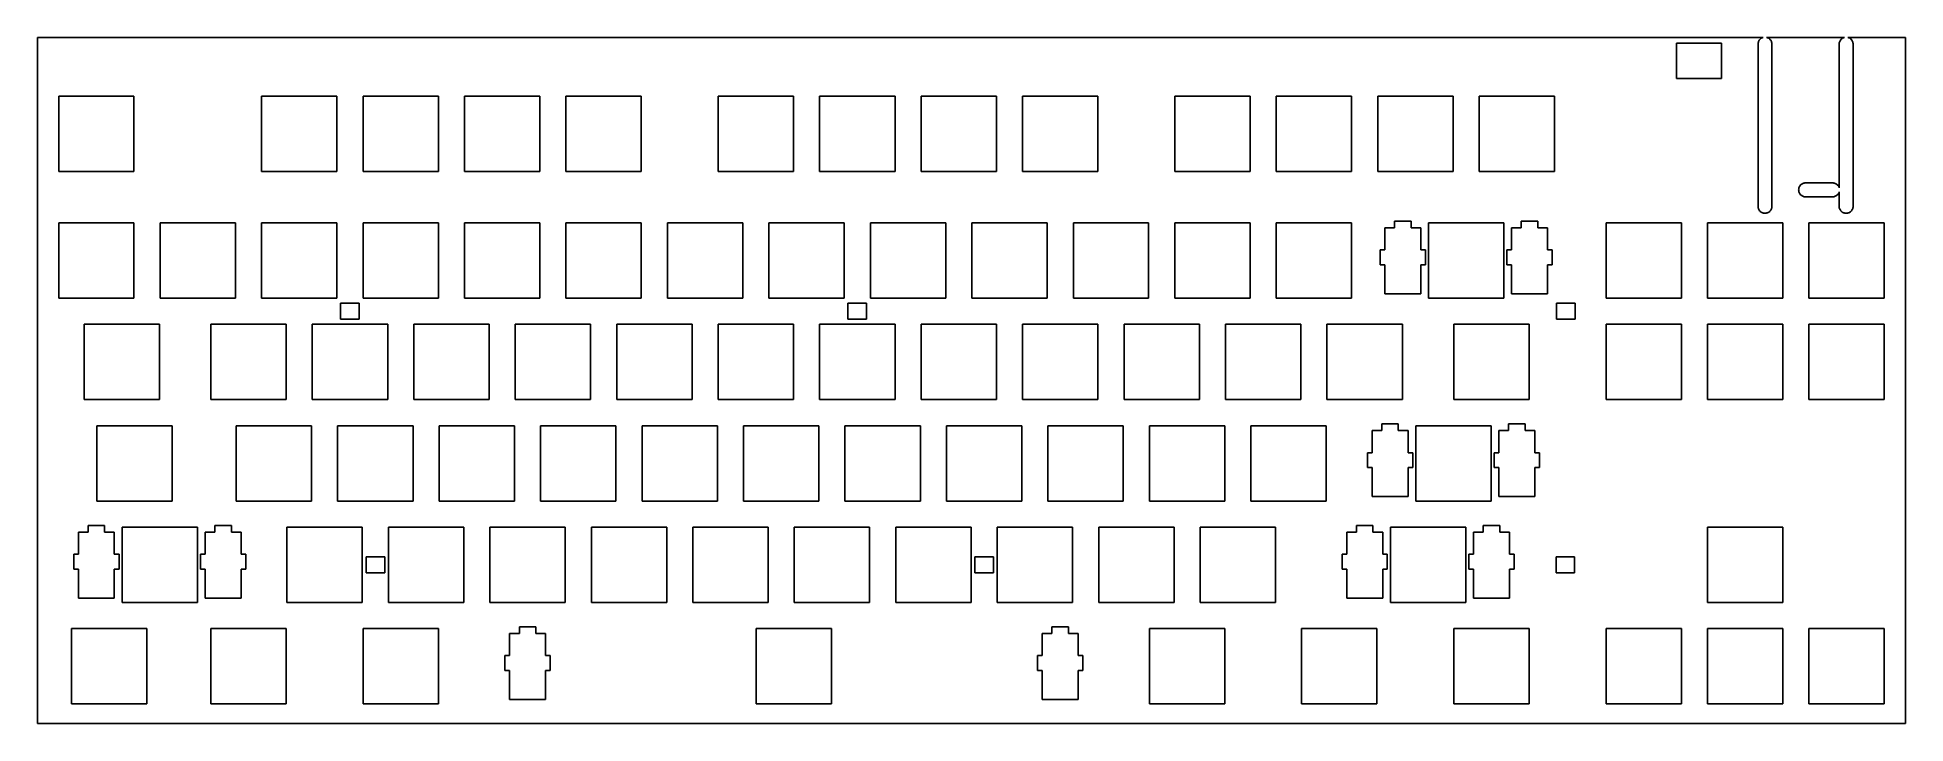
# Model space of a CAD drawing. Header units: millimetres. Extents: x 0 to 351, y 0 to 129.
import ezdxf

# ---------------------------------------------------------------- set-up
doc = ezdxf.new("R2010")
doc.units = ezdxf.units.MM

msp = doc.modelspace()

# ---------------------------------------------------------------- linework, layer by layer
for p, q in [((324.04, 129.19, 3.05), (0, 129.19, 3.05)), ((0, 129.19, 3.05), (0, 0.3, 3.05)), ((307.77, 128.09, 3.05), (316.17, 128.09, 3.05)), ((307.77, 121.49, 3.05), (307.77, 128.09, 3.05)), ((316.17, 128.09, 3.05), (316.17, 121.49, 3.05)), ((323.05, 127.93, 3.05), (323.06, 128.06, 3.05)), ((323.05, 97.45, 3.05), (323.05, 127.93, 3.05)), ((323.06, 128.06, 3.05), (323.07, 128.18, 3.05)), ((323.07, 128.18, 3.05), (323.11, 128.31, 3.05)), ((323.11, 128.31, 3.05), (323.15, 128.43, 3.05)), ((323.15, 128.43, 3.05), (323.2, 128.54, 3.05)), ((323.2, 128.54, 3.05), (323.27, 128.65, 3.05)), ((323.27, 128.65, 3.05), (323.35, 128.75, 3.05)), ((323.35, 128.75, 3.05), (323.43, 128.85, 3.05)), ((323.43, 128.85, 3.05), (323.53, 128.93, 3.05)), ((323.53, 128.93, 3.05), (323.63, 129.01, 3.05)), ((323.63, 129.01, 3.05), (323.74, 129.08, 3.05)), ((323.74, 129.08, 3.05), (323.85, 129.13, 3.05)), ((323.85, 129.13, 3.05), (323.97, 129.17, 3.05)), ((323.97, 129.17, 3.05), (324.04, 129.19, 3.05)), ((339.28, 129.19, 3.05), (324.66, 129.19, 3.05)), ((324.66, 129.19, 3.05), (324.73, 129.17, 3.05)), ((324.73, 129.17, 3.05), (324.85, 129.13, 3.05)), ((324.85, 129.13, 3.05), (324.96, 129.08, 3.05)), ((324.96, 129.08, 3.05), (325.07, 129.01, 3.05)), ((325.07, 129.01, 3.05), (325.17, 128.93, 3.05)), ((325.17, 128.93, 3.05), (325.27, 128.85, 3.05)), ((325.27, 128.85, 3.05), (325.35, 128.75, 3.05)), ((325.35, 128.75, 3.05), (325.43, 128.65, 3.05)), ((325.43, 128.65, 3.05), (325.5, 128.54, 3.05)), ((325.5, 128.54, 3.05), (325.55, 128.43, 3.05)), ((325.55, 128.43, 3.05), (325.59, 128.31, 3.05)), ((325.59, 128.31, 3.05), (325.63, 128.18, 3.05)), ((325.63, 128.18, 3.05), (325.64, 128.06, 3.05)), ((325.64, 128.06, 3.05), (325.65, 127.93, 3.05)), ((325.65, 127.93, 3.05), (325.65, 97.45, 3.05)), ((338.29, 127.93, 3.05), (338.3, 128.06, 3.05)), ((338.29, 100.94, 3.05), (338.29, 127.93, 3.05)), ((338.3, 128.06, 3.05), (338.31, 128.18, 3.05)), ((338.31, 128.18, 3.05), (338.35, 128.31, 3.05)), ((338.35, 128.31, 3.05), (338.39, 128.43, 3.05)), ((338.39, 128.43, 3.05), (338.44, 128.54, 3.05)), ((338.44, 128.54, 3.05), (338.51, 128.65, 3.05)), ((338.51, 128.65, 3.05), (338.59, 128.75, 3.05)), ((338.59, 128.75, 3.05), (338.67, 128.85, 3.05)), ((338.67, 128.85, 3.05), (338.77, 128.93, 3.05)), ((338.77, 128.93, 3.05), (338.87, 129.01, 3.05)), ((338.87, 129.01, 3.05), (338.98, 129.08, 3.05)), ((338.98, 129.08, 3.05), (339.09, 129.13, 3.05)), ((339.09, 129.13, 3.05), (339.21, 129.17, 3.05)), ((339.21, 129.17, 3.05), (339.28, 129.19, 3.05)), ((350.76, 129.19, 3.05), (339.9, 129.19, 3.05)), ((339.9, 129.19, 3.05), (339.97, 129.17, 3.05)), ((339.97, 129.17, 3.05), (340.09, 129.13, 3.05)), ((340.09, 129.13, 3.05), (340.2, 129.08, 3.05)), ((340.2, 129.08, 3.05), (340.31, 129.01, 3.05)), ((340.31, 129.01, 3.05), (340.41, 128.93, 3.05)), ((340.41, 128.93, 3.05), (340.51, 128.85, 3.05)), ((340.51, 128.85, 3.05), (340.59, 128.75, 3.05)), ((340.59, 128.75, 3.05), (340.67, 128.65, 3.05)), ((340.67, 128.65, 3.05), (340.74, 128.54, 3.05)), ((340.74, 128.54, 3.05), (340.79, 128.43, 3.05)), ((340.79, 128.43, 3.05), (340.83, 128.31, 3.05)), ((340.83, 128.31, 3.05), (340.87, 128.18, 3.05)), ((340.87, 128.18, 3.05), (340.88, 128.06, 3.05)), ((340.88, 128.06, 3.05), (340.89, 127.93, 3.05)), ((340.89, 127.93, 3.05), (340.89, 97.45, 3.05)), ((350.76, 0.3, 3.05), (350.76, 129.19, 3.05)), ((316.17, 121.49, 3.05), (307.77, 121.49, 3.05)), ((4, 118.17, 3.05), (18.14, 118.17, 3.05)), ((4, 104.02, 3.05), (4, 118.17, 3.05)), ((18.14, 118.17, 3.05), (18.14, 104.02, 3.05)), ((42.09, 104.02, 3.05), (42.09, 118.17, 3.05)), ((42.09, 118.17, 3.05), (56.25, 118.17, 3.05)), ((56.25, 118.17, 3.05), (56.25, 104.02, 3.05)), ((61.14, 118.17, 3.05), (75.3, 118.17, 3.05)), ((61.14, 104.02, 3.05), (61.14, 118.17, 3.05)), ((75.3, 118.17, 3.05), (75.3, 104.02, 3.05)), ((80.19, 118.17, 3.05), (94.34, 118.17, 3.05)), ((80.19, 104.02, 3.05), (80.19, 118.17, 3.05)), ((94.34, 118.17, 3.05), (94.34, 104.02, 3.05)), ((99.24, 118.17, 3.05), (113.39, 118.17, 3.05)), ((99.24, 104.02, 3.05), (99.24, 118.17, 3.05)), ((113.39, 118.17, 3.05), (113.39, 104.02, 3.05)), ((127.82, 118.17, 3.05), (141.97, 118.17, 3.05)), ((127.82, 104.02, 3.05), (127.82, 118.17, 3.05)), ((141.97, 118.17, 3.05), (141.97, 104.02, 3.05)), ((146.87, 118.17, 3.05), (161.02, 118.17, 3.05)), ((146.87, 104.02, 3.05), (146.87, 118.17, 3.05)), ((161.02, 118.17, 3.05), (161.02, 104.02, 3.05)), ((165.92, 104.02, 3.05), (165.92, 118.17, 3.05)), ((165.92, 118.17, 3.05), (180.07, 118.17, 3.05)), ((180.07, 118.17, 3.05), (180.07, 104.02, 3.05)), ((184.97, 118.17, 3.05), (199.12, 118.17, 3.05)), ((184.97, 104.02, 3.05), (184.97, 118.17, 3.05)), ((199.12, 118.17, 3.05), (199.12, 104.02, 3.05)), ((213.55, 118.17, 3.05), (227.69, 118.17, 3.05)), ((213.55, 104.02, 3.05), (213.55, 118.17, 3.05)), ((227.69, 118.17, 3.05), (227.69, 104.02, 3.05)), ((232.59, 118.17, 3.05), (246.74, 118.17, 3.05)), ((232.59, 104.02, 3.05), (232.59, 118.17, 3.05)), ((246.74, 118.17, 3.05), (246.74, 104.02, 3.05)), ((251.65, 104.02, 3.05), (251.65, 118.17, 3.05)), ((251.65, 118.17, 3.05), (265.8, 118.17, 3.05)), ((265.8, 118.17, 3.05), (265.8, 104.02, 3.05)), ((270.69, 118.17, 3.05), (284.84, 118.17, 3.05)), ((270.69, 104.02, 3.05), (270.69, 118.17, 3.05)), ((284.84, 118.17, 3.05), (284.84, 104.02, 3.05)), ((18.14, 104.02, 3.05), (4, 104.02, 3.05)), ((56.25, 104.02, 3.05), (42.09, 104.02, 3.05)), ((75.3, 104.02, 3.05), (61.14, 104.02, 3.05)), ((94.34, 104.02, 3.05), (80.19, 104.02, 3.05)), ((113.39, 104.02, 3.05), (99.24, 104.02, 3.05)), ((141.97, 104.02, 3.05), (127.82, 104.02, 3.05)), ((161.02, 104.02, 3.05), (146.87, 104.02, 3.05)), ((180.07, 104.02, 3.05), (165.92, 104.02, 3.05)), ((199.12, 104.02, 3.05), (184.97, 104.02, 3.05)), ((227.69, 104.02, 3.05), (213.55, 104.02, 3.05)), ((246.74, 104.02, 3.05), (232.59, 104.02, 3.05)), ((265.8, 104.02, 3.05), (251.65, 104.02, 3.05)), ((284.84, 104.02, 3.05), (270.69, 104.02, 3.05)), ((331.36, 101.7, 3.05), (331.47, 101.75, 3.05)), ((331.47, 101.75, 3.05), (331.59, 101.79, 3.05)), ((331.59, 101.79, 3.05), (331.72, 101.83, 3.05)), ((331.72, 101.83, 3.05), (331.84, 101.84, 3.05)), ((331.84, 101.84, 3.05), (331.97, 101.85, 3.05)), ((331.97, 101.85, 3.05), (337.05, 101.85, 3.05)), ((337.05, 101.85, 3.05), (337.18, 101.84, 3.05)), ((337.18, 101.84, 3.05), (337.3, 101.83, 3.05)), ((337.3, 101.83, 3.05), (337.43, 101.79, 3.05)), ((337.43, 101.79, 3.05), (337.55, 101.75, 3.05)), ((337.55, 101.75, 3.05), (337.66, 101.7, 3.05)), ((330.67, 100.55, 3.05), (330.68, 100.68, 3.05)), ((330.68, 100.42, 3.05), (330.67, 100.55, 3.05)), ((330.68, 100.68, 3.05), (330.69, 100.8, 3.05)), ((330.69, 100.3, 3.05), (330.68, 100.42, 3.05)), ((330.69, 100.8, 3.05), (330.73, 100.93, 3.05)), ((330.73, 100.17, 3.05), (330.69, 100.3, 3.05)), ((330.73, 100.93, 3.05), (330.77, 101.05, 3.05)), ((330.77, 100.05, 3.05), (330.73, 100.17, 3.05)), ((330.77, 101.05, 3.05), (330.82, 101.16, 3.05)), ((330.82, 99.94, 3.05), (330.77, 100.05, 3.05)), ((330.82, 101.16, 3.05), (330.89, 101.27, 3.05)), ((330.89, 99.83, 3.05), (330.82, 99.94, 3.05)), ((330.89, 101.27, 3.05), (330.97, 101.37, 3.05)), ((330.97, 99.73, 3.05), (330.89, 99.83, 3.05)), ((330.97, 101.37, 3.05), (331.05, 101.47, 3.05)), ((331.05, 99.63, 3.05), (330.97, 99.73, 3.05)), ((331.05, 101.47, 3.05), (331.15, 101.55, 3.05)), ((331.15, 99.55, 3.05), (331.05, 99.63, 3.05)), ((331.15, 101.55, 3.05), (331.25, 101.63, 3.05)), ((331.25, 99.47, 3.05), (331.15, 99.55, 3.05)), ((331.25, 101.63, 3.05), (331.36, 101.7, 3.05)), ((331.36, 99.4, 3.05), (331.25, 99.47, 3.05)), ((331.47, 99.35, 3.05), (331.36, 99.4, 3.05)), ((331.59, 99.31, 3.05), (331.47, 99.35, 3.05)), ((331.72, 99.27, 3.05), (331.59, 99.31, 3.05)), ((331.84, 99.26, 3.05), (331.72, 99.27, 3.05)), ((331.97, 99.25, 3.05), (331.84, 99.26, 3.05)), ((337.05, 99.25, 3.05), (331.97, 99.25, 3.05)), ((337.18, 99.26, 3.05), (337.05, 99.25, 3.05)), ((337.3, 99.27, 3.05), (337.18, 99.26, 3.05)), ((337.43, 99.31, 3.05), (337.3, 99.27, 3.05)), ((337.55, 99.35, 3.05), (337.43, 99.31, 3.05)), ((337.66, 99.4, 3.05), (337.55, 99.35, 3.05)), ((337.66, 101.7, 3.05), (337.77, 101.63, 3.05)), ((337.77, 99.47, 3.05), (337.66, 99.4, 3.05)), ((337.77, 101.63, 3.05), (337.87, 101.55, 3.05)), ((337.87, 99.55, 3.05), (337.77, 99.47, 3.05)), ((337.87, 101.55, 3.05), (337.97, 101.47, 3.05)), ((337.97, 99.63, 3.05), (337.87, 99.55, 3.05)), ((337.97, 101.47, 3.05), (338.05, 101.37, 3.05)), ((338.05, 99.73, 3.05), (337.97, 99.63, 3.05)), ((338.05, 101.37, 3.05), (338.13, 101.27, 3.05)), ((338.13, 99.83, 3.05), (338.05, 99.73, 3.05)), ((338.13, 101.27, 3.05), (338.2, 101.16, 3.05)), ((338.2, 99.94, 3.05), (338.13, 99.83, 3.05)), ((338.2, 101.16, 3.05), (338.25, 101.05, 3.05)), ((338.25, 100.05, 3.05), (338.2, 99.94, 3.05)), ((338.25, 101.05, 3.05), (338.29, 100.94, 3.05)), ((338.29, 100.16, 3.05), (338.25, 100.05, 3.05)), ((338.29, 97.45, 3.05), (338.29, 100.16, 3.05)), ((323.06, 97.32, 3.05), (323.05, 97.45, 3.05)), ((323.07, 97.2, 3.05), (323.06, 97.32, 3.05)), ((323.11, 97.07, 3.05), (323.07, 97.2, 3.05)), ((323.15, 96.95, 3.05), (323.11, 97.07, 3.05)), ((323.2, 96.84, 3.05), (323.15, 96.95, 3.05)), ((323.27, 96.73, 3.05), (323.2, 96.84, 3.05)), ((323.35, 96.63, 3.05), (323.27, 96.73, 3.05)), ((323.43, 96.53, 3.05), (323.35, 96.63, 3.05)), ((323.53, 96.45, 3.05), (323.43, 96.53, 3.05)), ((323.63, 96.37, 3.05), (323.53, 96.45, 3.05)), ((323.74, 96.3, 3.05), (323.63, 96.37, 3.05)), ((323.85, 96.25, 3.05), (323.74, 96.3, 3.05)), ((323.97, 96.21, 3.05), (323.85, 96.25, 3.05)), ((324.1, 96.17, 3.05), (323.97, 96.21, 3.05)), ((324.22, 96.16, 3.05), (324.1, 96.17, 3.05)), ((324.35, 96.15, 3.05), (324.22, 96.16, 3.05)), ((324.48, 96.16, 3.05), (324.35, 96.15, 3.05)), ((324.6, 96.17, 3.05), (324.48, 96.16, 3.05)), ((324.73, 96.21, 3.05), (324.6, 96.17, 3.05)), ((324.85, 96.25, 3.05), (324.73, 96.21, 3.05)), ((324.96, 96.3, 3.05), (324.85, 96.25, 3.05)), ((325.07, 96.37, 3.05), (324.96, 96.3, 3.05)), ((325.17, 96.45, 3.05), (325.07, 96.37, 3.05)), ((325.27, 96.53, 3.05), (325.17, 96.45, 3.05)), ((325.35, 96.63, 3.05), (325.27, 96.53, 3.05)), ((325.43, 96.73, 3.05), (325.35, 96.63, 3.05)), ((325.5, 96.84, 3.05), (325.43, 96.73, 3.05)), ((325.55, 96.95, 3.05), (325.5, 96.84, 3.05)), ((325.59, 97.07, 3.05), (325.55, 96.95, 3.05)), ((325.63, 97.2, 3.05), (325.59, 97.07, 3.05)), ((325.64, 97.32, 3.05), (325.63, 97.2, 3.05)), ((325.65, 97.45, 3.05), (325.64, 97.32, 3.05)), ((338.3, 97.32, 3.05), (338.29, 97.45, 3.05)), ((338.31, 97.2, 3.05), (338.3, 97.32, 3.05)), ((338.35, 97.07, 3.05), (338.31, 97.2, 3.05)), ((338.39, 96.95, 3.05), (338.35, 97.07, 3.05)), ((338.44, 96.84, 3.05), (338.39, 96.95, 3.05)), ((338.51, 96.73, 3.05), (338.44, 96.84, 3.05)), ((338.59, 96.63, 3.05), (338.51, 96.73, 3.05)), ((338.67, 96.53, 3.05), (338.59, 96.63, 3.05)), ((338.77, 96.45, 3.05), (338.67, 96.53, 3.05)), ((338.87, 96.37, 3.05), (338.77, 96.45, 3.05)), ((338.98, 96.3, 3.05), (338.87, 96.37, 3.05)), ((339.09, 96.25, 3.05), (338.98, 96.3, 3.05)), ((339.21, 96.21, 3.05), (339.09, 96.25, 3.05)), ((339.34, 96.17, 3.05), (339.21, 96.21, 3.05)), ((339.46, 96.16, 3.05), (339.34, 96.17, 3.05)), ((339.59, 96.15, 3.05), (339.46, 96.16, 3.05)), ((339.72, 96.16, 3.05), (339.59, 96.15, 3.05)), ((339.84, 96.17, 3.05), (339.72, 96.16, 3.05)), ((339.97, 96.21, 3.05), (339.84, 96.17, 3.05)), ((340.09, 96.25, 3.05), (339.97, 96.21, 3.05)), ((340.2, 96.3, 3.05), (340.09, 96.25, 3.05)), ((340.31, 96.37, 3.05), (340.2, 96.3, 3.05)), ((340.41, 96.45, 3.05), (340.31, 96.37, 3.05)), ((340.51, 96.53, 3.05), (340.41, 96.45, 3.05)), ((340.59, 96.63, 3.05), (340.51, 96.53, 3.05)), ((340.67, 96.73, 3.05), (340.59, 96.63, 3.05)), ((340.74, 96.84, 3.05), (340.67, 96.73, 3.05)), ((340.79, 96.95, 3.05), (340.74, 96.84, 3.05)), ((340.83, 97.07, 3.05), (340.79, 96.95, 3.05)), ((340.87, 97.2, 3.05), (340.83, 97.07, 3.05)), ((340.88, 97.32, 3.05), (340.87, 97.2, 3.05)), ((340.89, 97.45, 3.05), (340.88, 97.32, 3.05)), ((4, 94.35, 3.05), (18.14, 94.35, 3.05)), ((4, 80.2, 3.05), (4, 94.35, 3.05)), ((18.14, 94.35, 3.05), (18.14, 80.2, 3.05)), ((23.05, 94.35, 3.05), (37.2, 94.35, 3.05)), ((23.05, 80.2, 3.05), (23.05, 94.35, 3.05)), ((37.2, 94.35, 3.05), (37.2, 80.2, 3.05)), ((42.09, 80.2, 3.05), (42.09, 94.35, 3.05)), ((42.09, 94.35, 3.05), (56.25, 94.35, 3.05)), ((56.25, 94.35, 3.05), (56.25, 80.2, 3.05)), ((61.14, 94.35, 3.05), (75.3, 94.35, 3.05)), ((61.14, 80.2, 3.05), (61.14, 94.35, 3.05)), ((75.3, 94.35, 3.05), (75.3, 80.2, 3.05)), ((80.19, 94.35, 3.05), (94.34, 94.35, 3.05)), ((80.19, 80.2, 3.05), (80.19, 94.35, 3.05)), ((94.34, 94.35, 3.05), (94.34, 80.2, 3.05)), ((99.24, 94.35, 3.05), (113.39, 94.35, 3.05)), ((99.24, 80.2, 3.05), (99.24, 94.35, 3.05)), ((113.39, 94.35, 3.05), (113.39, 80.2, 3.05)), ((118.3, 94.35, 3.05), (132.44, 94.35, 3.05)), ((118.3, 80.2, 3.05), (118.3, 94.35, 3.05)), ((132.44, 94.35, 3.05), (132.44, 80.2, 3.05)), ((137.34, 80.2, 3.05), (137.34, 94.35, 3.05)), ((137.34, 94.35, 3.05), (151.49, 94.35, 3.05)), ((151.49, 94.35, 3.05), (151.49, 80.2, 3.05)), ((156.4, 94.35, 3.05), (170.54, 94.35, 3.05)), ((156.4, 80.2, 3.05), (156.4, 94.35, 3.05)), ((170.54, 94.35, 3.05), (170.54, 80.2, 3.05)), ((175.45, 94.35, 3.05), (189.59, 94.35, 3.05)), ((175.45, 80.2, 3.05), (175.45, 94.35, 3.05)), ((189.59, 94.35, 3.05), (189.59, 80.2, 3.05)), ((194.5, 94.35, 3.05), (208.64, 94.35, 3.05)), ((194.5, 80.2, 3.05), (194.5, 94.35, 3.05)), ((208.64, 94.35, 3.05), (208.64, 80.2, 3.05)), ((213.55, 94.35, 3.05), (227.69, 94.35, 3.05)), ((213.55, 80.2, 3.05), (213.55, 94.35, 3.05)), ((227.69, 94.35, 3.05), (227.69, 80.2, 3.05)), ((232.59, 80.2, 3.05), (232.59, 94.35, 3.05)), ((232.59, 94.35, 3.05), (246.74, 94.35, 3.05)), ((246.74, 94.35, 3.05), (246.74, 80.2, 3.05)), ((252.97, 89.28, 3.05), (252.97, 93.43, 3.05)), ((252.97, 93.43, 3.05), (254.8, 93.43, 3.05)), ((254.8, 93.43, 3.05), (254.8, 94.68, 3.05)), ((254.8, 94.68, 3.05), (257.9, 94.68, 3.05)), ((257.9, 94.68, 3.05), (257.9, 93.43, 3.05)), ((257.9, 93.43, 3.05), (259.72, 93.43, 3.05)), ((259.72, 93.43, 3.05), (259.72, 89.28, 3.05)), ((261.17, 80.2, 3.05), (261.17, 94.35, 3.05)), ((261.17, 94.35, 3.05), (275.32, 94.35, 3.05)), ((275.32, 94.35, 3.05), (275.32, 80.2, 3.05)), ((276.77, 89.28, 3.05), (276.77, 93.43, 3.05)), ((276.77, 93.43, 3.05), (278.59, 93.43, 3.05)), ((278.59, 93.43, 3.05), (278.59, 94.68, 3.05)), ((278.59, 94.68, 3.05), (281.69, 94.68, 3.05)), ((281.69, 94.68, 3.05), (281.69, 93.43, 3.05)), ((281.69, 93.43, 3.05), (283.52, 93.43, 3.05)), ((283.52, 93.43, 3.05), (283.52, 89.28, 3.05)), ((294.51, 94.35, 3.05), (308.66, 94.35, 3.05)), ((294.51, 80.2, 3.05), (294.51, 94.35, 3.05)), ((308.66, 94.35, 3.05), (308.66, 80.2, 3.05)), ((313.56, 80.2, 3.05), (313.56, 94.35, 3.05)), ((313.56, 94.35, 3.05), (327.71, 94.35, 3.05)), ((327.71, 94.35, 3.05), (327.71, 80.2, 3.05)), ((332.61, 94.35, 3.05), (346.76, 94.35, 3.05)), ((332.61, 80.2, 3.05), (332.61, 94.35, 3.05)), ((346.76, 94.35, 3.05), (346.76, 80.2, 3.05)), ((252.1, 86.48, 3.05), (252.1, 89.28, 3.05)), ((252.1, 89.28, 3.05), (252.97, 89.28, 3.05)), ((259.72, 89.28, 3.05), (260.6, 89.28, 3.05)), ((260.6, 89.28, 3.05), (260.6, 86.48, 3.05)), ((275.89, 86.48, 3.05), (275.89, 89.28, 3.05)), ((275.89, 89.28, 3.05), (276.77, 89.28, 3.05)), ((283.52, 89.28, 3.05), (284.39, 89.28, 3.05)), ((284.39, 89.28, 3.05), (284.39, 86.48, 3.05)), ((252.97, 86.48, 3.05), (252.1, 86.48, 3.05)), ((252.97, 81.03, 3.05), (252.97, 86.48, 3.05)), ((260.6, 86.48, 3.05), (259.72, 86.48, 3.05)), ((259.72, 86.48, 3.05), (259.72, 81.03, 3.05)), ((276.77, 86.48, 3.05), (275.89, 86.48, 3.05)), ((276.77, 81.03, 3.05), (276.77, 86.48, 3.05)), ((284.39, 86.48, 3.05), (283.52, 86.48, 3.05)), ((283.52, 86.48, 3.05), (283.52, 81.03, 3.05)), ((259.72, 81.03, 3.05), (252.97, 81.03, 3.05)), ((283.52, 81.03, 3.05), (276.77, 81.03, 3.05)), ((18.14, 80.2, 3.05), (4, 80.2, 3.05)), ((37.2, 80.2, 3.05), (23.05, 80.2, 3.05)), ((56.25, 80.2, 3.05), (42.09, 80.2, 3.05)), ((56.94, 79.24, 3.05), (60.44, 79.24, 3.05)), ((56.94, 76.24, 3.05), (56.94, 79.24, 3.05)), ((60.44, 79.24, 3.05), (60.44, 76.24, 3.05)), ((75.3, 80.2, 3.05), (61.14, 80.2, 3.05)), ((94.34, 80.2, 3.05), (80.19, 80.2, 3.05)), ((113.39, 80.2, 3.05), (99.24, 80.2, 3.05)), ((132.44, 80.2, 3.05), (118.3, 80.2, 3.05)), ((151.49, 80.2, 3.05), (137.34, 80.2, 3.05)), ((152.19, 79.24, 3.05), (155.69, 79.24, 3.05)), ((152.19, 76.24, 3.05), (152.19, 79.24, 3.05)), ((155.69, 79.24, 3.05), (155.69, 76.24, 3.05)), ((170.54, 80.2, 3.05), (156.4, 80.2, 3.05)), ((189.59, 80.2, 3.05), (175.45, 80.2, 3.05)), ((208.64, 80.2, 3.05), (194.5, 80.2, 3.05)), ((227.69, 80.2, 3.05), (213.55, 80.2, 3.05)), ((246.74, 80.2, 3.05), (232.59, 80.2, 3.05)), ((275.32, 80.2, 3.05), (261.17, 80.2, 3.05)), ((285.22, 79.24, 3.05), (288.72, 79.24, 3.05)), ((285.22, 76.24, 3.05), (285.22, 79.24, 3.05)), ((288.72, 79.24, 3.05), (288.72, 76.24, 3.05)), ((308.66, 80.2, 3.05), (294.51, 80.2, 3.05)), ((327.71, 80.2, 3.05), (313.56, 80.2, 3.05)), ((346.76, 80.2, 3.05), (332.61, 80.2, 3.05)), ((8.76, 75.3, 3.05), (22.91, 75.3, 3.05)), ((8.76, 61.15, 3.05), (8.76, 75.3, 3.05)), ((22.91, 75.3, 3.05), (22.91, 61.15, 3.05)), ((32.57, 75.3, 3.05), (46.72, 75.3, 3.05)), ((32.57, 61.15, 3.05), (32.57, 75.3, 3.05)), ((46.72, 75.3, 3.05), (46.72, 61.15, 3.05)), ((51.62, 75.3, 3.05), (65.77, 75.3, 3.05)), ((51.62, 61.15, 3.05), (51.62, 75.3, 3.05)), ((60.44, 76.24, 3.05), (56.94, 76.24, 3.05)), ((65.77, 75.3, 3.05), (65.77, 61.15, 3.05)), ((70.67, 61.15, 3.05), (70.67, 75.3, 3.05)), ((70.67, 75.3, 3.05), (84.82, 75.3, 3.05)), ((84.82, 75.3, 3.05), (84.82, 61.15, 3.05)), ((89.72, 61.15, 3.05), (89.72, 75.3, 3.05)), ((89.72, 75.3, 3.05), (103.87, 75.3, 3.05)), ((103.87, 75.3, 3.05), (103.87, 61.15, 3.05)), ((108.77, 75.3, 3.05), (122.92, 75.3, 3.05)), ((108.77, 61.15, 3.05), (108.77, 75.3, 3.05)), ((122.92, 75.3, 3.05), (122.92, 61.15, 3.05)), ((127.82, 75.3, 3.05), (141.97, 75.3, 3.05)), ((127.82, 61.15, 3.05), (127.82, 75.3, 3.05)), ((141.97, 75.3, 3.05), (141.97, 61.15, 3.05)), ((146.87, 61.15, 3.05), (146.87, 75.3, 3.05)), ((146.87, 75.3, 3.05), (161.02, 75.3, 3.05)), ((155.69, 76.24, 3.05), (152.19, 76.24, 3.05)), ((161.02, 75.3, 3.05), (161.02, 61.15, 3.05)), ((165.92, 75.3, 3.05), (180.07, 75.3, 3.05)), ((165.92, 61.15, 3.05), (165.92, 75.3, 3.05)), ((180.07, 75.3, 3.05), (180.07, 61.15, 3.05)), ((184.97, 61.15, 3.05), (184.97, 75.3, 3.05)), ((184.97, 75.3, 3.05), (199.12, 75.3, 3.05)), ((199.12, 75.3, 3.05), (199.12, 61.15, 3.05)), ((204.02, 75.3, 3.05), (218.17, 75.3, 3.05)), ((204.02, 61.15, 3.05), (204.02, 75.3, 3.05)), ((218.17, 75.3, 3.05), (218.17, 61.15, 3.05)), ((223.07, 75.3, 3.05), (237.22, 75.3, 3.05)), ((223.07, 61.15, 3.05), (223.07, 75.3, 3.05)), ((237.22, 75.3, 3.05), (237.22, 61.15, 3.05)), ((242.12, 75.3, 3.05), (256.27, 75.3, 3.05)), ((242.12, 61.15, 3.05), (242.12, 75.3, 3.05)), ((256.27, 75.3, 3.05), (256.27, 61.15, 3.05)), ((265.93, 61.15, 3.05), (265.93, 75.3, 3.05)), ((265.93, 75.3, 3.05), (280.08, 75.3, 3.05)), ((280.08, 75.3, 3.05), (280.08, 61.15, 3.05)), ((288.72, 76.24, 3.05), (285.22, 76.24, 3.05)), ((294.51, 75.3, 3.05), (308.66, 75.3, 3.05)), ((294.51, 61.15, 3.05), (294.51, 75.3, 3.05)), ((308.66, 75.3, 3.05), (308.66, 61.15, 3.05)), ((313.56, 75.3, 3.05), (327.71, 75.3, 3.05)), ((313.56, 61.15, 3.05), (313.56, 75.3, 3.05)), ((327.71, 75.3, 3.05), (327.71, 61.15, 3.05)), ((332.61, 75.3, 3.05), (346.76, 75.3, 3.05)), ((332.61, 61.15, 3.05), (332.61, 75.3, 3.05)), ((346.76, 75.3, 3.05), (346.76, 61.15, 3.05)), ((22.91, 61.15, 3.05), (8.76, 61.15, 3.05)), ((46.72, 61.15, 3.05), (32.57, 61.15, 3.05)), ((65.77, 61.15, 3.05), (51.62, 61.15, 3.05)), ((84.82, 61.15, 3.05), (70.67, 61.15, 3.05)), ((103.87, 61.15, 3.05), (89.72, 61.15, 3.05)), ((122.92, 61.15, 3.05), (108.77, 61.15, 3.05)), ((141.97, 61.15, 3.05), (127.82, 61.15, 3.05)), ((161.02, 61.15, 3.05), (146.87, 61.15, 3.05)), ((180.07, 61.15, 3.05), (165.92, 61.15, 3.05)), ((199.12, 61.15, 3.05), (184.97, 61.15, 3.05)), ((218.17, 61.15, 3.05), (204.02, 61.15, 3.05)), ((237.22, 61.15, 3.05), (223.07, 61.15, 3.05)), ((256.27, 61.15, 3.05), (242.12, 61.15, 3.05)), ((280.08, 61.15, 3.05), (265.93, 61.15, 3.05)), ((308.66, 61.15, 3.05), (294.51, 61.15, 3.05)), ((327.71, 61.15, 3.05), (313.56, 61.15, 3.05)), ((346.76, 61.15, 3.05), (332.61, 61.15, 3.05)), ((11.14, 42.1, 3.05), (11.14, 56.25, 3.05)), ((11.14, 56.25, 3.05), (25.29, 56.25, 3.05)), ((25.29, 56.25, 3.05), (25.29, 42.1, 3.05)), ((37.33, 56.25, 3.05), (51.48, 56.25, 3.05)), ((37.33, 42.1, 3.05), (37.33, 56.25, 3.05)), ((51.48, 56.25, 3.05), (51.48, 42.1, 3.05)), ((56.38, 42.1, 3.05), (56.38, 56.25, 3.05)), ((56.38, 56.25, 3.05), (70.53, 56.25, 3.05)), ((70.53, 56.25, 3.05), (70.53, 42.1, 3.05)), ((75.43, 56.25, 3.05), (89.58, 56.25, 3.05)), ((75.43, 42.1, 3.05), (75.43, 56.25, 3.05)), ((89.58, 56.25, 3.05), (89.58, 42.1, 3.05)), ((94.48, 56.25, 3.05), (108.63, 56.25, 3.05)), ((94.48, 42.1, 3.05), (94.48, 56.25, 3.05)), ((108.63, 56.25, 3.05), (108.63, 42.1, 3.05)), ((113.53, 56.25, 3.05), (127.68, 56.25, 3.05)), ((113.53, 42.1, 3.05), (113.53, 56.25, 3.05)), ((127.68, 56.25, 3.05), (127.68, 42.1, 3.05)), ((132.58, 56.25, 3.05), (146.73, 56.25, 3.05)), ((132.58, 42.1, 3.05), (132.58, 56.25, 3.05)), ((146.73, 56.25, 3.05), (146.73, 42.1, 3.05)), ((151.63, 56.25, 3.05), (165.78, 56.25, 3.05)), ((151.63, 42.1, 3.05), (151.63, 56.25, 3.05)), ((165.78, 56.25, 3.05), (165.78, 42.1, 3.05)), ((170.68, 56.25, 3.05), (184.83, 56.25, 3.05)), ((170.68, 42.1, 3.05), (170.68, 56.25, 3.05)), ((184.83, 56.25, 3.05), (184.83, 42.1, 3.05)), ((189.73, 56.25, 3.05), (203.88, 56.25, 3.05)), ((189.73, 42.1, 3.05), (189.73, 56.25, 3.05)), ((203.88, 56.25, 3.05), (203.88, 42.1, 3.05)), ((208.78, 56.25, 3.05), (222.93, 56.25, 3.05)), ((208.78, 42.1, 3.05), (208.78, 56.25, 3.05)), ((222.93, 56.25, 3.05), (222.93, 42.1, 3.05)), ((227.83, 56.25, 3.05), (241.98, 56.25, 3.05)), ((227.83, 42.1, 3.05), (227.83, 56.25, 3.05)), ((241.98, 56.25, 3.05), (241.98, 42.1, 3.05)), ((252.41, 55.33, 3.05), (252.41, 56.58, 3.05)), ((252.41, 56.58, 3.05), (255.51, 56.58, 3.05)), ((255.51, 56.58, 3.05), (255.51, 55.33, 3.05)), ((258.79, 56.25, 3.05), (272.94, 56.25, 3.05)), ((258.79, 42.1, 3.05), (258.79, 56.25, 3.05)), ((272.94, 56.25, 3.05), (272.94, 42.1, 3.05)), ((276.21, 55.33, 3.05), (276.21, 56.58, 3.05)), ((276.21, 56.58, 3.05), (279.31, 56.58, 3.05)), ((279.31, 56.58, 3.05), (279.31, 55.33, 3.05)), ((250.59, 55.33, 3.05), (252.41, 55.33, 3.05)), ((250.59, 51.18, 3.05), (250.59, 55.33, 3.05)), ((255.51, 55.33, 3.05), (257.34, 55.33, 3.05)), ((257.34, 55.33, 3.05), (257.34, 51.18, 3.05)), ((274.39, 51.18, 3.05), (274.39, 55.33, 3.05)), ((274.39, 55.33, 3.05), (276.21, 55.33, 3.05)), ((279.31, 55.33, 3.05), (281.14, 55.33, 3.05)), ((281.14, 55.33, 3.05), (281.14, 51.18, 3.05)), ((249.71, 48.38, 3.05), (249.71, 51.18, 3.05)), ((249.71, 51.18, 3.05), (250.59, 51.18, 3.05)), ((257.34, 51.18, 3.05), (258.21, 51.18, 3.05)), ((258.21, 51.18, 3.05), (258.21, 48.38, 3.05)), ((273.51, 48.38, 3.05), (273.51, 51.18, 3.05)), ((273.51, 51.18, 3.05), (274.39, 51.18, 3.05)), ((281.14, 51.18, 3.05), (282.01, 51.18, 3.05)), ((282.01, 51.18, 3.05), (282.01, 48.38, 3.05)), ((250.59, 48.38, 3.05), (249.71, 48.38, 3.05)), ((250.59, 42.93, 3.05), (250.59, 48.38, 3.05)), ((258.21, 48.38, 3.05), (257.34, 48.38, 3.05)), ((257.34, 48.38, 3.05), (257.34, 42.93, 3.05)), ((274.39, 48.38, 3.05), (273.51, 48.38, 3.05)), ((274.39, 42.93, 3.05), (274.39, 48.38, 3.05)), ((282.01, 48.38, 3.05), (281.14, 48.38, 3.05)), ((281.14, 48.38, 3.05), (281.14, 42.93, 3.05)), ((25.29, 42.1, 3.05), (11.14, 42.1, 3.05)), ((51.48, 42.1, 3.05), (37.33, 42.1, 3.05)), ((70.53, 42.1, 3.05), (56.38, 42.1, 3.05)), ((89.58, 42.1, 3.05), (75.43, 42.1, 3.05)), ((108.63, 42.1, 3.05), (94.48, 42.1, 3.05)), ((127.68, 42.1, 3.05), (113.53, 42.1, 3.05)), ((146.73, 42.1, 3.05), (132.58, 42.1, 3.05)), ((165.78, 42.1, 3.05), (151.63, 42.1, 3.05)), ((184.83, 42.1, 3.05), (170.68, 42.1, 3.05)), ((203.88, 42.1, 3.05), (189.73, 42.1, 3.05)), ((222.93, 42.1, 3.05), (208.78, 42.1, 3.05)), ((241.98, 42.1, 3.05), (227.83, 42.1, 3.05)), ((257.34, 42.93, 3.05), (250.59, 42.93, 3.05)), ((272.94, 42.1, 3.05), (258.79, 42.1, 3.05)), ((281.14, 42.93, 3.05), (274.39, 42.93, 3.05)), ((7.7, 32.13, 3.05), (7.7, 36.28, 3.05)), ((7.7, 36.28, 3.05), (9.53, 36.28, 3.05)), ((9.53, 36.28, 3.05), (9.53, 37.53, 3.05)), ((9.53, 37.53, 3.05), (12.63, 37.53, 3.05)), ((12.63, 37.53, 3.05), (12.63, 36.28, 3.05)), ((12.63, 36.28, 3.05), (14.45, 36.28, 3.05)), ((14.45, 36.28, 3.05), (14.45, 32.13, 3.05)), ((15.9, 37.2, 3.05), (30.05, 37.2, 3.05)), ((15.9, 23.05, 3.05), (15.9, 37.2, 3.05)), ((30.05, 37.2, 3.05), (30.05, 23.05, 3.05)), ((31.5, 32.13, 3.05), (31.5, 36.28, 3.05)), ((31.5, 36.28, 3.05), (33.33, 36.28, 3.05)), ((33.33, 36.28, 3.05), (33.33, 37.53, 3.05)), ((33.33, 37.53, 3.05), (36.43, 37.53, 3.05)), ((36.43, 37.53, 3.05), (36.43, 36.28, 3.05)), ((36.43, 36.28, 3.05), (38.25, 36.28, 3.05)), ((38.25, 36.28, 3.05), (38.25, 32.13, 3.05)), ((46.86, 23.05, 3.05), (46.86, 37.2, 3.05)), ((46.86, 37.2, 3.05), (61.01, 37.2, 3.05)), ((61.01, 37.2, 3.05), (61.01, 23.05, 3.05)), ((65.91, 37.2, 3.05), (80.06, 37.2, 3.05)), ((65.91, 23.05, 3.05), (65.91, 37.2, 3.05)), ((80.06, 37.2, 3.05), (80.06, 23.05, 3.05)), ((84.96, 23.05, 3.05), (84.96, 37.2, 3.05)), ((84.96, 37.2, 3.05), (99.11, 37.2, 3.05)), ((99.11, 37.2, 3.05), (99.11, 23.05, 3.05)), ((104.01, 37.2, 3.05), (118.16, 37.2, 3.05)), ((104.01, 23.05, 3.05), (104.01, 37.2, 3.05)), ((118.16, 37.2, 3.05), (118.16, 23.05, 3.05)), ((123.06, 37.2, 3.05), (137.21, 37.2, 3.05)), ((123.06, 23.05, 3.05), (123.06, 37.2, 3.05)), ((137.21, 37.2, 3.05), (137.21, 23.05, 3.05)), ((142.11, 23.05, 3.05), (142.11, 37.2, 3.05)), ((142.11, 37.2, 3.05), (156.26, 37.2, 3.05)), ((156.26, 37.2, 3.05), (156.26, 23.05, 3.05)), ((161.16, 37.2, 3.05), (175.31, 37.2, 3.05)), ((161.16, 23.05, 3.05), (161.16, 37.2, 3.05)), ((175.31, 37.2, 3.05), (175.31, 23.05, 3.05)), ((180.21, 37.2, 3.05), (194.36, 37.2, 3.05)), ((180.21, 23.05, 3.05), (180.21, 37.2, 3.05)), ((194.36, 37.2, 3.05), (194.36, 23.05, 3.05)), ((199.26, 23.05, 3.05), (199.26, 37.2, 3.05)), ((199.26, 37.2, 3.05), (213.41, 37.2, 3.05)), ((213.41, 37.2, 3.05), (213.41, 23.05, 3.05)), ((218.31, 37.2, 3.05), (232.46, 37.2, 3.05)), ((218.31, 23.05, 3.05), (218.31, 37.2, 3.05)), ((232.46, 37.2, 3.05), (232.46, 23.05, 3.05)), ((245.83, 32.13, 3.05), (245.83, 36.28, 3.05)), ((245.83, 36.28, 3.05), (247.65, 36.28, 3.05)), ((247.65, 36.28, 3.05), (247.65, 37.53, 3.05)), ((247.65, 37.53, 3.05), (250.75, 37.53, 3.05)), ((250.75, 37.53, 3.05), (250.75, 36.28, 3.05)), ((250.75, 36.28, 3.05), (252.58, 36.28, 3.05)), ((252.58, 36.28, 3.05), (252.58, 32.13, 3.05)), ((254.03, 37.2, 3.05), (268.18, 37.2, 3.05)), ((254.03, 23.05, 3.05), (254.03, 37.2, 3.05)), ((268.18, 37.2, 3.05), (268.18, 23.05, 3.05)), ((269.63, 32.13, 3.05), (269.63, 36.28, 3.05)), ((269.63, 36.28, 3.05), (271.45, 36.28, 3.05)), ((271.45, 36.28, 3.05), (271.45, 37.53, 3.05)), ((271.45, 37.53, 3.05), (274.55, 37.53, 3.05)), ((274.55, 37.53, 3.05), (274.55, 36.28, 3.05)), ((274.55, 36.28, 3.05), (276.38, 36.28, 3.05)), ((276.38, 36.28, 3.05), (276.38, 32.13, 3.05)), ((313.56, 23.05, 3.05), (313.56, 37.2, 3.05)), ((313.56, 37.2, 3.05), (327.71, 37.2, 3.05)), ((327.71, 37.2, 3.05), (327.71, 23.05, 3.05)), ((6.83, 29.33, 3.05), (6.83, 32.13, 3.05)), ((6.83, 32.13, 3.05), (7.7, 32.13, 3.05)), ((14.45, 32.13, 3.05), (15.33, 32.13, 3.05)), ((15.33, 32.13, 3.05), (15.33, 29.33, 3.05)), ((30.63, 29.33, 3.05), (30.63, 32.13, 3.05)), ((30.63, 32.13, 3.05), (31.5, 32.13, 3.05)), ((38.25, 32.13, 3.05), (39.13, 32.13, 3.05)), ((39.13, 32.13, 3.05), (39.13, 29.33, 3.05)), ((61.71, 28.63, 3.05), (61.71, 31.63, 3.05)), ((61.71, 31.63, 3.05), (65.21, 31.63, 3.05)), ((65.21, 31.63, 3.05), (65.21, 28.63, 3.05)), ((176.01, 31.63, 3.05), (179.51, 31.63, 3.05)), ((176.01, 28.63, 3.05), (176.01, 31.63, 3.05)), ((179.51, 31.63, 3.05), (179.51, 28.63, 3.05)), ((244.95, 29.33, 3.05), (244.95, 32.13, 3.05)), ((244.95, 32.13, 3.05), (245.83, 32.13, 3.05)), ((252.58, 32.13, 3.05), (253.45, 32.13, 3.05)), ((253.45, 32.13, 3.05), (253.45, 29.33, 3.05)), ((268.75, 29.33, 3.05), (268.75, 32.13, 3.05)), ((268.75, 32.13, 3.05), (269.63, 32.13, 3.05)), ((276.38, 32.13, 3.05), (277.25, 32.13, 3.05)), ((277.25, 32.13, 3.05), (277.25, 29.33, 3.05)), ((285.12, 31.63, 3.05), (288.62, 31.63, 3.05)), ((285.12, 28.63, 3.05), (285.12, 31.63, 3.05)), ((288.62, 31.63, 3.05), (288.62, 28.63, 3.05)), ((7.7, 29.33, 3.05), (6.83, 29.33, 3.05)), ((7.7, 23.88, 3.05), (7.7, 29.33, 3.05)), ((15.33, 29.33, 3.05), (14.45, 29.33, 3.05)), ((14.45, 29.33, 3.05), (14.45, 23.88, 3.05)), ((31.5, 29.33, 3.05), (30.63, 29.33, 3.05)), ((31.5, 23.88, 3.05), (31.5, 29.33, 3.05)), ((39.13, 29.33, 3.05), (38.25, 29.33, 3.05)), ((38.25, 29.33, 3.05), (38.25, 23.88, 3.05)), ((65.21, 28.63, 3.05), (61.71, 28.63, 3.05)), ((179.51, 28.63, 3.05), (176.01, 28.63, 3.05)), ((245.83, 29.33, 3.05), (244.95, 29.33, 3.05)), ((245.83, 23.88, 3.05), (245.83, 29.33, 3.05)), ((253.45, 29.33, 3.05), (252.58, 29.33, 3.05)), ((252.58, 29.33, 3.05), (252.58, 23.88, 3.05)), ((269.63, 29.33, 3.05), (268.75, 29.33, 3.05)), ((269.63, 23.88, 3.05), (269.63, 29.33, 3.05)), ((277.25, 29.33, 3.05), (276.38, 29.33, 3.05)), ((276.38, 29.33, 3.05), (276.38, 23.88, 3.05)), ((288.62, 28.63, 3.05), (285.12, 28.63, 3.05)), ((14.45, 23.88, 3.05), (7.7, 23.88, 3.05)), ((30.05, 23.05, 3.05), (15.9, 23.05, 3.05)), ((38.25, 23.88, 3.05), (31.5, 23.88, 3.05)), ((61.01, 23.05, 3.05), (46.86, 23.05, 3.05)), ((80.06, 23.05, 3.05), (65.91, 23.05, 3.05)), ((99.11, 23.05, 3.05), (84.96, 23.05, 3.05)), ((118.16, 23.05, 3.05), (104.01, 23.05, 3.05)), ((137.21, 23.05, 3.05), (123.06, 23.05, 3.05)), ((156.26, 23.05, 3.05), (142.11, 23.05, 3.05)), ((175.31, 23.05, 3.05), (161.16, 23.05, 3.05)), ((194.36, 23.05, 3.05), (180.21, 23.05, 3.05)), ((213.41, 23.05, 3.05), (199.26, 23.05, 3.05)), ((232.46, 23.05, 3.05), (218.31, 23.05, 3.05)), ((252.58, 23.88, 3.05), (245.83, 23.88, 3.05)), ((268.18, 23.05, 3.05), (254.03, 23.05, 3.05)), ((276.38, 23.88, 3.05), (269.63, 23.88, 3.05)), ((327.71, 23.05, 3.05), (313.56, 23.05, 3.05)), ((6.38, 18.15, 3.05), (20.53, 18.15, 3.05)), ((6.38, 4, 3.05), (6.38, 18.15, 3.05)), ((20.53, 18.15, 3.05), (20.53, 4, 3.05)), ((32.57, 18.15, 3.05), (46.72, 18.15, 3.05)), ((32.57, 4, 3.05), (32.57, 18.15, 3.05)), ((46.72, 18.15, 3.05), (46.72, 4, 3.05)), ((61.14, 4, 3.05), (61.14, 18.15, 3.05)), ((61.14, 18.15, 3.05), (75.3, 18.15, 3.05)), ((75.3, 18.15, 3.05), (75.3, 4, 3.05)), ((90.49, 17.23, 3.05), (90.49, 18.48, 3.05)), ((90.49, 18.48, 3.05), (93.59, 18.48, 3.05)), ((93.59, 18.48, 3.05), (93.59, 17.23, 3.05)), ((134.96, 18.15, 3.05), (149.11, 18.15, 3.05)), ((134.96, 4, 3.05), (134.96, 18.15, 3.05)), ((149.11, 18.15, 3.05), (149.11, 4, 3.05)), ((190.49, 17.23, 3.05), (190.49, 18.48, 3.05)), ((190.49, 18.48, 3.05), (193.59, 18.48, 3.05)), ((193.59, 18.48, 3.05), (193.59, 17.23, 3.05)), ((208.78, 18.15, 3.05), (222.93, 18.15, 3.05)), ((208.78, 4, 3.05), (208.78, 18.15, 3.05)), ((222.93, 18.15, 3.05), (222.93, 4, 3.05)), ((237.36, 18.15, 3.05), (251.51, 18.15, 3.05)), ((237.36, 4, 3.05), (237.36, 18.15, 3.05)), ((251.51, 18.15, 3.05), (251.51, 4, 3.05)), ((265.93, 18.15, 3.05), (280.08, 18.15, 3.05)), ((265.93, 4, 3.05), (265.93, 18.15, 3.05)), ((280.08, 18.15, 3.05), (280.08, 4, 3.05)), ((294.51, 4, 3.05), (294.51, 18.15, 3.05)), ((294.51, 18.15, 3.05), (308.66, 18.15, 3.05)), ((308.66, 18.15, 3.05), (308.66, 4, 3.05)), ((313.56, 18.15, 3.05), (327.71, 18.15, 3.05)), ((313.56, 4, 3.05), (313.56, 18.15, 3.05)), ((327.71, 18.15, 3.05), (327.71, 4, 3.05)), ((332.61, 18.15, 3.05), (346.76, 18.15, 3.05)), ((332.61, 4, 3.05), (332.61, 18.15, 3.05)), ((346.76, 18.15, 3.05), (346.76, 4, 3.05)), ((88.66, 13.08, 3.05), (88.66, 17.23, 3.05)), ((88.66, 17.23, 3.05), (90.49, 17.23, 3.05)), ((93.59, 17.23, 3.05), (95.41, 17.23, 3.05)), ((95.41, 17.23, 3.05), (95.41, 13.08, 3.05)), ((188.66, 13.08, 3.05), (188.66, 17.23, 3.05)), ((188.66, 17.23, 3.05), (190.49, 17.23, 3.05)), ((193.59, 17.23, 3.05), (195.41, 17.23, 3.05)), ((195.41, 17.23, 3.05), (195.41, 13.08, 3.05)), ((87.79, 10.28, 3.05), (87.79, 13.08, 3.05)), ((87.79, 13.08, 3.05), (88.66, 13.08, 3.05)), ((95.41, 13.08, 3.05), (96.29, 13.08, 3.05)), ((96.29, 13.08, 3.05), (96.29, 10.28, 3.05)), ((187.79, 10.28, 3.05), (187.79, 13.08, 3.05)), ((187.79, 13.08, 3.05), (188.66, 13.08, 3.05)), ((195.41, 13.08, 3.05), (196.29, 13.08, 3.05)), ((196.29, 13.08, 3.05), (196.29, 10.28, 3.05)), ((88.66, 10.28, 3.05), (87.79, 10.28, 3.05)), ((88.66, 4.83, 3.05), (88.66, 10.28, 3.05)), ((96.29, 10.28, 3.05), (95.41, 10.28, 3.05)), ((95.41, 10.28, 3.05), (95.41, 4.83, 3.05)), ((188.66, 10.28, 3.05), (187.79, 10.28, 3.05)), ((188.66, 4.83, 3.05), (188.66, 10.28, 3.05)), ((196.29, 10.28, 3.05), (195.41, 10.28, 3.05)), ((195.41, 10.28, 3.05), (195.41, 4.83, 3.05)), ((20.53, 4, 3.05), (6.38, 4, 3.05)), ((46.72, 4, 3.05), (32.57, 4, 3.05)), ((75.3, 4, 3.05), (61.14, 4, 3.05)), ((95.41, 4.83, 3.05), (88.66, 4.83, 3.05)), ((149.11, 4, 3.05), (134.96, 4, 3.05)), ((195.41, 4.83, 3.05), (188.66, 4.83, 3.05)), ((222.93, 4, 3.05), (208.78, 4, 3.05)), ((251.51, 4, 3.05), (237.36, 4, 3.05)), ((280.08, 4, 3.05), (265.93, 4, 3.05)), ((308.66, 4, 3.05), (294.51, 4, 3.05)), ((327.71, 4, 3.05), (313.56, 4, 3.05)), ((346.76, 4, 3.05), (332.61, 4, 3.05)), ((0, 0.3, 3.05), (350.76, 0.3, 3.05))]:
    msp.add_line(p, q)

doc.saveas('drawing.dxf')
